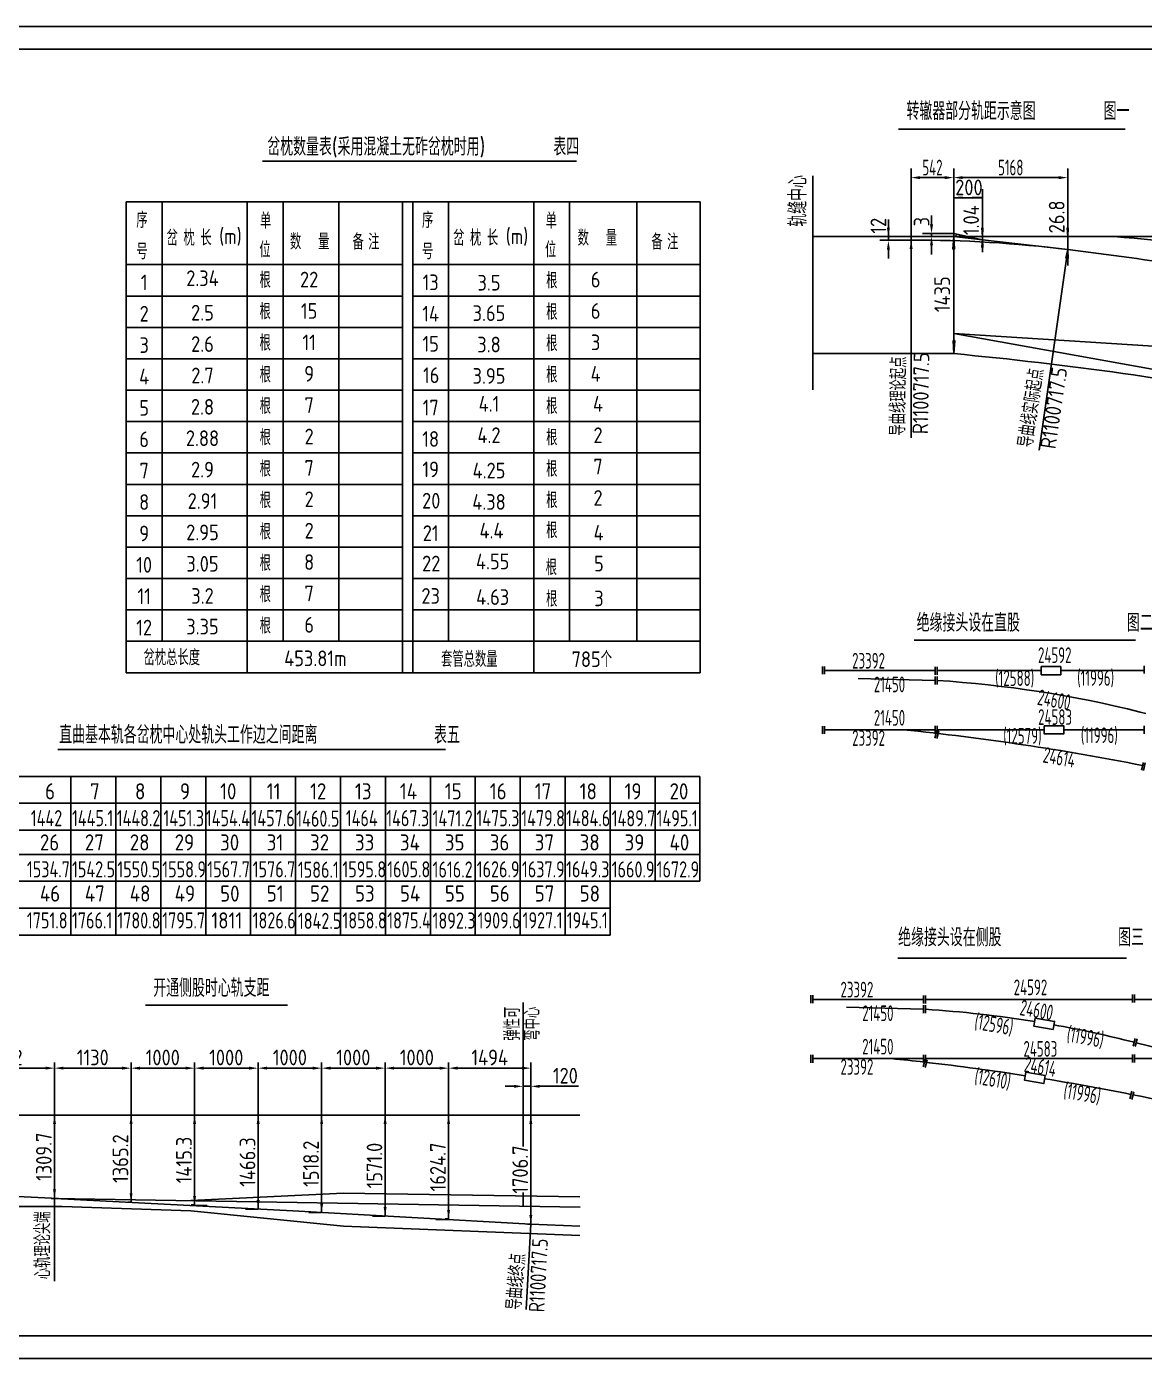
# Model space of a CAD drawing. Header units: millimetres. Extents: x 88099 to 263099, y -144739 to -10699.
# Drawn here: x 174953 to 199889, y -40399 to -10699 of the extents above; entities that cross this region are included whole.
import ezdxf
from ezdxf.enums import TextEntityAlignment as Align

# ---------------------------------------------------------------- set-up
doc = ezdxf.new("R2010")
doc.units = ezdxf.units.MM
doc.layers.get('0').update_dxf_attribs({"color": 1})
doc.layers.get('Defpoints').update_dxf_attribs({"color": 252})
for name, color, linetype in [('2', 2, 'Continuous'), ('4', 7, 'Continuous'), ('LAYER_1', 160, 'Continuous'), ('图框', 7, 'Continuous'), ('粗实线层', 1, 'Continuous'), ('细实线层', 7, 'Continuous')]:
    doc.layers.add(name, color=color, linetype=linetype)
doc.styles.add('HZ', font='gbenor.shx', dxfattribs={"width": 0.7, "bigfont": 'gbcbig.shx'})
doc.styles.get("Standard").update_dxf_attribs({"font": 'gbenor.shx', "bigfont": 'gbcbig.shx'})
doc.dimstyles.new('ISO-25', dxfattribs={"dimtxt": 3.5, "dimasz": 2, "dimexe": 0.75, "dimexo": 0, "dimtad": 1, "dimdec": 1, "dimtxsty": 'Standard', "dimcen": 2.5, "dimclrd": 2, "dimclre": 2, "dimclrt": 2, "dimadec": 0, "dimazin": 0, "dimtfac": 1, "dimtdec": 1, "dimtmove": 0, "dimatfit": 3, "dimfxl": 1, "dimarcsym": 0})
doc.dimstyles.new('P12', dxfattribs={"dimtxt": 2.5, "dimasz": 2, "dimexe": 2, "dimexo": 0, "dimgap": 0.1, "dimtad": 1, "dimdec": 1, "dimzin": 0, "dimdsep": 46, "dimtxsty": 'HZ', "dimcen": 0.1, "dimse1": 1, "dimse2": 1, "dimadec": 0, "dimazin": 0, "dimtfac": 0.72, "dimtdec": 1, "dimtix": 1, "dimtmove": 2, "dimatfit": 3, "dimfxl": 1, "dimtolj": 1, "dimtzin": 0, "dimarcsym": 0})

# ---------------------------------------------------------------- blocks, each defined once
blk = doc.blocks.new('*D5')
at = {"layer": 'Defpoints', "color": 0, "transparency": 16777216}
for p in [(195637, -14066), (195637, -15380), (194685, -15459)]:
    blk.add_point(p, dxfattribs=at)
at = {"layer": '细实线层', "color": 0, "lineweight": -2, "transparency": 16777216}
for p, q in [((194685, -15459), (194685, -13866)), ((195637, -15380), (195637, -13866)), ((194885, -14066), (195437, -14066))]:
    blk.add_line(p, q, dxfattribs=at)
at = {"layer": '细实线层', "color": 0, "transparency": 16777216}
for points in [[(194885, -14033), (194885, -14100), (194685, -14066)], [(195437, -14033), (195437, -14100), (195637, -14066)]]:
    blk.add_solid(points, dxfattribs=at)
at = {"layer": '细实线层', "color": 0, "transparency": 16777216, "insert": (195161, -13841), "char_height": 350, "attachment_point": 5, "style": 'HZ'}
blk.add_mtext('\\A1;542', dxfattribs=at)
blk = doc.blocks.new('ARROW')
for p, q in [((0, 0), (-1.2, 0.08)), ((-1.2, 0.08), (-1.2, -0.08)), ((-1.2, -0.08), (0, 0))]:
    blk.add_line(p, q)
blk = doc.blocks.new('*D65')
at = {"layer": 'Defpoints', "color": 0, "transparency": 16777216}
for p in [(198179, -14066), (198179, -14674), (195637, -15380)]:
    blk.add_point(p, dxfattribs=at)
at = {"layer": '细实线层', "color": 0, "lineweight": -2, "transparency": 16777216}
for p, q in [((195637, -15380), (195637, -13866)), ((198179, -14674), (198179, -13866)), ((195837, -14066), (197979, -14066))]:
    blk.add_line(p, q, dxfattribs=at)
at = {"layer": '细实线层', "color": 0, "transparency": 16777216}
for points in [[(195837, -14033), (195837, -14100), (195637, -14066)], [(197979, -14033), (197979, -14100), (198179, -14066)]]:
    blk.add_solid(points, dxfattribs=at)
at = {"layer": '细实线层', "color": 0, "transparency": 16777216, "insert": (196908, -13841), "char_height": 350, "attachment_point": 5, "style": 'HZ'}
blk.add_mtext('\\A1;5168', dxfattribs=at)
blk = doc.blocks.new('*D66')
at = {"layer": 'Defpoints', "color": 0, "transparency": 16777216}
for p in [(175575, -34974), (175575, -34974), (175575, -36831)]:
    blk.add_point(p, dxfattribs=at)
at = {"layer": '细实线层', "color": 7, "lineweight": -2, "transparency": 16777216}
for p, q in [((175575, -34974), (175500, -34974)), ((175575, -36631), (175575, -35174)), ((175575, -36831), (175500, -36831))]:
    blk.add_line(p, q, dxfattribs=at)
at = {"layer": '细实线层', "color": 7, "transparency": 16777216}
for points in [[(175542, -35174), (175608, -35174), (175575, -34974)], [(175542, -36631), (175608, -36631), (175575, -36831)]]:
    blk.add_solid(points, dxfattribs=at)
at = {"layer": '细实线层', "color": 7, "transparency": 16777216, "insert": (175337, -35903), "char_height": 350, "attachment_point": 5, "rotation": 90}
blk.add_mtext('1309.7', dxfattribs=at)
blk = doc.blocks.new('*D58')
at = {"layer": 'Defpoints', "color": 0, "transparency": 16777216}
for p in [(177283, -34974), (177283, -34974), (177283, -36917)]:
    blk.add_point(p, dxfattribs=at)
at = {"layer": '细实线层', "color": 7, "lineweight": -2, "transparency": 16777216}
for p, q in [((177283, -34974), (177208, -34974)), ((177283, -36717), (177283, -35174)), ((177283, -36917), (177208, -36917))]:
    blk.add_line(p, q, dxfattribs=at)
at = {"layer": '细实线层', "color": 7, "transparency": 16777216}
for points in [[(177250, -35174), (177316, -35174), (177283, -34974)], [(177250, -36717), (177316, -36717), (177283, -36917)]]:
    blk.add_solid(points, dxfattribs=at)
at = {"layer": '细实线层', "color": 7, "transparency": 16777216, "insert": (177046, -35945), "char_height": 350, "attachment_point": 5, "rotation": 90}
blk.add_mtext('1365.2', dxfattribs=at)
blk = doc.blocks.new('*D67')
at = {"layer": 'Defpoints', "color": 0, "transparency": 16777216}
for p in [(175575, -33927), (177283, -33927), (177283, -33927)]:
    blk.add_point(p, dxfattribs=at)
at = {"layer": '细实线层', "color": 7, "lineweight": -2, "transparency": 16777216}
for p, q in [((175575, -33927), (175575, -34002)), ((175775, -33927), (177083, -33927)), ((177283, -33927), (177283, -34002))]:
    blk.add_line(p, q, dxfattribs=at)
at = {"layer": '细实线层', "color": 7, "transparency": 16777216}
for points in [[(175775, -33893), (175775, -33960), (175575, -33927)], [(177083, -33893), (177083, -33960), (177283, -33927)]]:
    blk.add_solid(points, dxfattribs=at)
at = {"layer": '细实线层', "color": 7, "transparency": 16777216, "insert": (176429, -33689), "char_height": 350, "attachment_point": 5}
blk.add_mtext('1130', dxfattribs=at)
blk = doc.blocks.new('*D68')
at = {"layer": 'Defpoints', "color": 0, "transparency": 16777216}
for p in [(177283, -33927), (178699, -33927), (178699, -34850)]:
    blk.add_point(p, dxfattribs=at)
at = {"layer": '细实线层', "color": 7, "lineweight": -2, "transparency": 16777216}
for p, q in [((178699, -34850), (178699, -33852)), ((177283, -33927), (177283, -34002)), ((177483, -33927), (178499, -33927))]:
    blk.add_line(p, q, dxfattribs=at)
at = {"layer": '细实线层', "color": 7, "transparency": 16777216}
for points in [[(177483, -33893), (177483, -33960), (177283, -33927)], [(178499, -33893), (178499, -33960), (178699, -33927)]]:
    blk.add_solid(points, dxfattribs=at)
at = {"layer": '细实线层', "color": 7, "transparency": 16777216, "insert": (177991, -33689), "char_height": 350, "attachment_point": 5}
blk.add_mtext('1000', dxfattribs=at)
blk = doc.blocks.new('*D59')
at = {"layer": 'Defpoints', "color": 0, "transparency": 16777216}
for p in [(178699, -33927), (180115, -33927), (180115, -33927)]:
    blk.add_point(p, dxfattribs=at)
at = {"layer": '细实线层', "color": 7, "lineweight": -2, "transparency": 16777216}
for p, q in [((178699, -33927), (178699, -33852)), ((180115, -33927), (180115, -33852)), ((178899, -33927), (179915, -33927))]:
    blk.add_line(p, q, dxfattribs=at)
at = {"layer": '细实线层', "color": 7, "transparency": 16777216}
for points in [[(178899, -33893), (178899, -33960), (178699, -33927)], [(179915, -33893), (179915, -33960), (180115, -33927)]]:
    blk.add_solid(points, dxfattribs=at)
at = {"layer": '细实线层', "color": 7, "transparency": 16777216, "insert": (179407, -33689), "char_height": 350, "attachment_point": 5}
blk.add_mtext('1000', dxfattribs=at)
blk = doc.blocks.new('*D60')
at = {"layer": 'Defpoints', "color": 0, "transparency": 16777216}
for p in [(180118, -33927), (181534, -33927), (181534, -33927)]:
    blk.add_point(p, dxfattribs=at)
at = {"layer": '细实线层', "color": 7, "lineweight": -2, "transparency": 16777216}
for p, q in [((180118, -33927), (180118, -33852)), ((181534, -33927), (181534, -33852)), ((180318, -33927), (181334, -33927))]:
    blk.add_line(p, q, dxfattribs=at)
at = {"layer": '细实线层', "color": 7, "transparency": 16777216}
for points in [[(180318, -33893), (180318, -33960), (180118, -33927)], [(181334, -33893), (181334, -33960), (181534, -33927)]]:
    blk.add_solid(points, dxfattribs=at)
at = {"layer": '细实线层', "color": 7, "transparency": 16777216, "insert": (180826, -33689), "char_height": 350, "attachment_point": 5}
blk.add_mtext('1000', dxfattribs=at)
blk = doc.blocks.new('*D61')
at = {"layer": 'Defpoints', "color": 0, "transparency": 16777216}
for p in [(181534, -33927), (182951, -33927), (182951, -33927)]:
    blk.add_point(p, dxfattribs=at)
at = {"layer": '细实线层', "color": 7, "lineweight": -2, "transparency": 16777216}
for p, q in [((181534, -33927), (181534, -33852)), ((182951, -33927), (182951, -33852)), ((181734, -33927), (182751, -33927))]:
    blk.add_line(p, q, dxfattribs=at)
at = {"layer": '细实线层', "color": 7, "transparency": 16777216}
for points in [[(181734, -33893), (181734, -33960), (181534, -33927)], [(182751, -33893), (182751, -33960), (182951, -33927)]]:
    blk.add_solid(points, dxfattribs=at)
at = {"layer": '细实线层', "color": 7, "transparency": 16777216, "insert": (182242, -33689), "char_height": 350, "attachment_point": 5}
blk.add_mtext('1000', dxfattribs=at)
blk = doc.blocks.new('*D62')
at = {"layer": 'Defpoints', "color": 0, "transparency": 16777216}
for p in [(182951, -33927), (184367, -33927), (184367, -33927)]:
    blk.add_point(p, dxfattribs=at)
at = {"layer": '细实线层', "color": 7, "lineweight": -2, "transparency": 16777216}
for p, q in [((182951, -33927), (182951, -33852)), ((184367, -33927), (184367, -33852)), ((183151, -33927), (184167, -33927))]:
    blk.add_line(p, q, dxfattribs=at)
at = {"layer": '细实线层', "color": 7, "transparency": 16777216}
for points in [[(183151, -33893), (183151, -33960), (182951, -33927)], [(184167, -33893), (184167, -33960), (184367, -33927)]]:
    blk.add_solid(points, dxfattribs=at)
at = {"layer": '细实线层', "color": 7, "transparency": 16777216, "insert": (183659, -33689), "char_height": 350, "attachment_point": 5}
blk.add_mtext('1000', dxfattribs=at)
blk = doc.blocks.new('*D69')
at = {"layer": 'Defpoints', "color": 0, "transparency": 16777216}
for p in [(184367, -33927), (186202, -33927), (186202, -34257)]:
    blk.add_point(p, dxfattribs=at)
at = {"layer": '细实线层', "color": 7, "lineweight": -2, "transparency": 16777216}
for p, q in [((186202, -34257), (186202, -33852)), ((184367, -33927), (184367, -34002)), ((184567, -33927), (186002, -33927))]:
    blk.add_line(p, q, dxfattribs=at)
at = {"layer": '细实线层', "color": 7, "transparency": 16777216}
for points in [[(184567, -33893), (184567, -33960), (184367, -33927)], [(186002, -33893), (186002, -33960), (186202, -33927)]]:
    blk.add_solid(points, dxfattribs=at)
at = {"layer": '细实线层', "color": 7, "transparency": 16777216, "insert": (185284, -33689), "char_height": 350, "attachment_point": 5}
blk.add_mtext('1494', dxfattribs=at)
blk = doc.blocks.new('*D70')
at = {"layer": 'Defpoints', "color": 0, "transparency": 16777216}
for p in [(186027, -34332), (186202, -34332), (186027, -35656)]:
    blk.add_point(p, dxfattribs=at)
at = {"layer": '细实线层', "color": 7, "lineweight": -2, "transparency": 16777216}
for p, q in [((185827, -34332), (185627, -34332)), ((186027, -35656), (186027, -34257)), ((186027, -34332), (186202, -34332)), ((186202, -34332), (186202, -34257)), ((186402, -34332), (187268, -34332))]:
    blk.add_line(p, q, dxfattribs=at)
at = {"layer": '细实线层', "color": 7, "transparency": 16777216}
for points in [[(185827, -34299), (185827, -34366), (186027, -34332)], [(186402, -34299), (186402, -34366), (186202, -34332)]]:
    blk.add_solid(points, dxfattribs=at)
at = {"layer": '细实线层', "color": 7, "transparency": 16777216, "insert": (186972, -34095), "char_height": 350, "attachment_point": 5}
blk.add_mtext('120', dxfattribs=at)
blk = doc.blocks.new('*D71')
at = {"layer": 'Defpoints', "color": 0, "transparency": 16777216}
for p in [(178699, -34974), (178699, -34974), (178699, -36977)]:
    blk.add_point(p, dxfattribs=at)
at = {"layer": '细实线层', "color": 7, "lineweight": -2, "transparency": 16777216}
for p, q in [((178699, -34974), (178624, -34974)), ((178699, -36777), (178699, -35174)), ((178699, -36977), (178624, -36977))]:
    blk.add_line(p, q, dxfattribs=at)
at = {"layer": '细实线层', "color": 7, "transparency": 16777216}
for points in [[(178666, -35174), (178733, -35174), (178699, -34974)], [(178666, -36777), (178733, -36777), (178699, -36977)]]:
    blk.add_solid(points, dxfattribs=at)
at = {"layer": '细实线层', "color": 7, "transparency": 16777216, "insert": (178462, -35976), "char_height": 350, "attachment_point": 5, "rotation": 90}
blk.add_mtext('1415.3', dxfattribs=at)
blk = doc.blocks.new('*D72')
at = {"layer": 'Defpoints', "color": 0, "transparency": 16777216}
for p in [(180118, -34974), (180118, -34974), (180118, -37069)]:
    blk.add_point(p, dxfattribs=at)
at = {"layer": '细实线层', "color": 7, "lineweight": -2, "transparency": 16777216}
for p, q in [((180118, -34974), (180043, -34974)), ((180118, -36869), (180118, -35174)), ((180118, -37069), (180043, -37069))]:
    blk.add_line(p, q, dxfattribs=at)
at = {"layer": '细实线层', "color": 7, "transparency": 16777216}
for points in [[(180085, -35174), (180152, -35174), (180118, -34974)], [(180085, -36869), (180152, -36869), (180118, -37069)]]:
    blk.add_solid(points, dxfattribs=at)
at = {"layer": '细实线层', "color": 7, "transparency": 16777216, "insert": (179881, -36022), "char_height": 350, "attachment_point": 5, "rotation": 90}
blk.add_mtext('1466.3', dxfattribs=at)
blk = doc.blocks.new('*D73')
at = {"layer": 'Defpoints', "color": 0, "transparency": 16777216}
for p in [(181534, -34974), (181534, -34974), (181534, -37146)]:
    blk.add_point(p, dxfattribs=at)
at = {"layer": '细实线层', "color": 7, "lineweight": -2, "transparency": 16777216}
for p, q in [((181534, -34974), (181459, -34974)), ((181534, -36946), (181534, -35174)), ((181534, -37146), (181459, -37146))]:
    blk.add_line(p, q, dxfattribs=at)
at = {"layer": '细实线层', "color": 7, "transparency": 16777216}
for points in [[(181501, -35174), (181568, -35174), (181534, -34974)], [(181501, -36946), (181568, -36946), (181534, -37146)]]:
    blk.add_solid(points, dxfattribs=at)
at = {"layer": '细实线层', "color": 7, "transparency": 16777216, "insert": (181297, -36060), "char_height": 350, "attachment_point": 5, "rotation": 90}
blk.add_mtext('1518.2', dxfattribs=at)
blk = doc.blocks.new('*D74')
at = {"layer": 'Defpoints', "color": 0, "transparency": 16777216}
for p in [(182951, -34974), (182951, -34974), (182951, -37225)]:
    blk.add_point(p, dxfattribs=at)
at = {"layer": '细实线层', "color": 7, "lineweight": -2, "transparency": 16777216}
for p, q in [((182951, -34974), (182876, -34974)), ((182951, -37025), (182951, -35174)), ((182951, -37225), (182876, -37225))]:
    blk.add_line(p, q, dxfattribs=at)
at = {"layer": '细实线层', "color": 7, "transparency": 16777216}
for points in [[(182917, -35174), (182984, -35174), (182951, -34974)], [(182917, -37025), (182984, -37025), (182951, -37225)]]:
    blk.add_solid(points, dxfattribs=at)
at = {"layer": '细实线层', "color": 7, "transparency": 16777216, "insert": (182713, -36099), "char_height": 350, "attachment_point": 5, "rotation": 90}
blk.add_mtext('1571.0', dxfattribs=at)
blk = doc.blocks.new('*D75')
at = {"layer": 'Defpoints', "color": 0, "transparency": 16777216}
for p in [(184367, -34974), (184367, -34974), (184367, -37288)]:
    blk.add_point(p, dxfattribs=at)
at = {"layer": '细实线层', "color": 7, "lineweight": -2, "transparency": 16777216}
for p, q in [((184367, -34974), (184292, -34974)), ((184367, -37088), (184367, -35174)), ((184367, -37288), (184292, -37288))]:
    blk.add_line(p, q, dxfattribs=at)
at = {"layer": '细实线层', "color": 7, "transparency": 16777216}
for points in [[(184333, -35174), (184400, -35174), (184367, -34974)], [(184333, -37088), (184400, -37088), (184367, -37288)]]:
    blk.add_solid(points, dxfattribs=at)
at = {"layer": '细实线层', "color": 7, "transparency": 16777216, "insert": (184129, -36131), "char_height": 350, "attachment_point": 5, "rotation": 90}
blk.add_mtext('1624.7', dxfattribs=at)
blk = doc.blocks.new('*D76')
at = {"layer": 'Defpoints', "color": 0, "transparency": 16777216}
for p in [(186202, -34974), (186202, -34974), (186202, -37403)]:
    blk.add_point(p, dxfattribs=at)
at = {"layer": '细实线层', "color": 7, "lineweight": -2, "transparency": 16777216}
for p, q in [((186202, -34974), (186127, -34974)), ((186202, -37203), (186202, -35174)), ((186202, -37403), (186127, -37403))]:
    blk.add_line(p, q, dxfattribs=at)
at = {"layer": '细实线层', "color": 7, "transparency": 16777216}
for points in [[(186168, -35174), (186235, -35174), (186202, -34974)], [(186168, -37203), (186235, -37203), (186202, -37403)]]:
    blk.add_solid(points, dxfattribs=at)
at = {"layer": '细实线层', "color": 7, "transparency": 16777216, "insert": (185964, -36188), "char_height": 350, "attachment_point": 5, "rotation": 90}
blk.add_mtext('1706.7', dxfattribs=at)
blk = doc.blocks.new('*D77')
at = {"layer": 'Defpoints', "color": 0, "transparency": 16777216}
for p in [(175575, -33927), (173349, -36638), (175575, -36638)]:
    blk.add_point(p, dxfattribs=at)
at = {"layer": '细实线层', "color": 7, "lineweight": -2, "transparency": 16777216}
for p, q in [((173349, -36638), (173349, -33852)), ((175575, -36638), (175575, -33852)), ((173549, -33927), (175375, -33927))]:
    blk.add_line(p, q, dxfattribs=at)
at = {"layer": '细实线层', "color": 7, "transparency": 16777216}
for points in [[(173549, -33893), (173549, -33960), (173349, -33927)], [(175375, -33893), (175375, -33960), (175575, -33927)]]:
    blk.add_solid(points, dxfattribs=at)
at = {"layer": '细实线层', "color": 7, "transparency": 16777216, "insert": (174462, -33689), "char_height": 350, "attachment_point": 5}
blk.add_mtext('1442', dxfattribs=at)

msp = doc.modelspace()

# ---------------------------------------------------------------- linework, layer by layer
at = {"color": 7}
for p, q in [((192489.13, -18799.84), (192489.13, -14029.84)), ((177975.46, -24407.03), (177975.46, -14607.03)), ((179875.46, -25107.03), (179875.46, -14607.03)), ((180675.46, -24407.03), (180675.46, -14607.03)), ((181918, -24407.03), (181918, -14607.03)), ((183336, -25107.03), (183336, -14607.03)), ((183567.4, -14607.03), (183567.4, -25107.03)), ((184367.4, -24407.03), (184367.4, -14607.03)), ((186267.4, -25107.03), (186267.4, -14607.03)), ((187067.4, -24407.03), (187067.4, -14607.03)), ((188563.43, -24407.03), (188563.43, -14607.03)), ((177175.46, -16707.03), (183336, -16707.03)), ((183567.4, -16707.03), (189981.53, -16707.03)), ((177175.46, -17407.03), (183336, -17407.03)), ((183567.4, -17407.03), (189981.53, -17407.03)), ((177175.46, -18107.03), (183336, -18107.03)), ((183567.4, -18107.03), (189981.53, -18107.03)), ((177175.46, -18807.03), (183336, -18807.03)), ((183567.4, -18807.03), (189981.53, -18807.03)), ((177175.46, -19507.03), (183336, -19507.03)), ((183567.4, -19507.03), (189981.53, -19507.03)), ((177175.46, -20207.03), (183336, -20207.03)), ((183567.4, -20207.03), (189981.53, -20207.03)), ((177175.46, -20907.03), (183336, -20907.03)), ((183567.4, -20907.03), (189981.53, -20907.03)), ((177175.46, -21607.03), (183336, -21607.03)), ((183567.4, -21607.03), (189981.53, -21607.03)), ((177175.46, -22307.03), (183336, -22307.03)), ((183567.4, -22307.03), (189981.53, -22307.03)), ((177175.46, -23007.03), (183336, -23007.03)), ((183567.4, -23007.03), (189981.53, -23007.03)), ((177175.46, -23707.03), (183336, -23707.03)), ((183567.4, -23707.03), (189981.53, -23707.03))]:
    msp.add_line(p, q, dxfattribs=at)
at = {"color": 0, "linetype": 'ByBlock'}
for p, q in [((194178.21, -15459.43), (194178.21, -15001.85)), ((195140.47, -15110.82), (195140.47, -14910.82)), ((194178.21, -15401.85), (194178.21, -15470.87)), ((195637.76, -15310.82), (194940.47, -15310.82)), ((195140.47, -15310.82), (195140.47, -15379.84)), ((194685.1, -15459.43), (193987.81, -15459.43)), ((194178.21, -15670.87), (194178.21, -15870.87)), ((195140.47, -15579.84), (195140.47, -15779.84))]:
    msp.add_line(p, q, dxfattribs=at)
at = {"color": 0}
for p, q in [((195975.31, -15418.55), (196001.85, -15392.02)), ((196054.62, -15427.63), (196074.12, -15408.13)), ((196133.93, -15436.71), (196146.39, -15424.25))]:
    msp.add_line(p, q, dxfattribs=at)
at = {"color": 0, "linetype": 'ByBlock'}
for points in [[(195107.14, -15110.82), (195173.8, -15110.82), (195140.47, -15310.82)], [(194144.88, -15179.84), (194211.55, -15179.84), (194178.21, -15379.84)], [(195107.14, -15579.84), (195173.8, -15579.84), (195140.47, -15379.84)], [(194144.88, -15670.87), (194211.55, -15670.87), (194178.21, -15470.87)], [(194651.77, -15659.43), (194718.43, -15659.43), (194685.1, -15459.43)]]:
    msp.add_solid(points, dxfattribs=at)
at = {"layer": '2'}
for p, q in [((202796.73, -15379.84), (192489.13, -15379.84)), ((196274.4, -15452.8), (195637.76, -15310.82)), ((198179.84, -15671), (196274.4, -15452.8)), ((202686.47, -17989.51), (195637.17, -17541.42)), ((195637.17, -17541.42), (200059.29, -18334.61)), ((192489.13, -17989.84), (195637.64, -17989.84))]:
    msp.add_line(p, q, dxfattribs=at)
for centre, radius, start, end in [((195955.09, -56289.76), 41039.53, 80.452495, 85.44525), ((188124.6, -98541.44), 83478.25, 79.2903664, 83.0817341), ((188124.6, -98541.44), 80898.71, 79.2903664, 84.6715359)]:
    msp.add_arc(centre, radius, start, end, dxfattribs=at)
at = {"layer": '4', "color": 7}
for p, q in [((192710.78, -24966.16), (192710.78, -25142.16)), ((192754.78, -24966.16), (192754.78, -25142.16)), ((192710.78, -26297.27), (192710.78, -26473.27)), ((192754.78, -26297.27), (192754.78, -26473.27)), ((192451.16, -32299.53), (192451.16, -32475.53)), ((192495.16, -32299.53), (192495.16, -32475.53)), ((192451.16, -33630.65), (192451.16, -33806.65)), ((192495.16, -33630.65), (192495.16, -33806.65))]:
    msp.add_line(p, q, dxfattribs=at)
at = {"layer": '4', "color": 7, "linetype": 'Continuous'}
for p, q in [((195221.28, -24976.36), (195221.28, -25152.36)), ((195221.28, -25192.02), (195221.28, -25368.02)), ((195265.28, -24976.36), (195265.28, -25152.36)), ((195265.28, -25192.02), (195265.28, -25368.02)), ((199884.62, -24950.98), (199884.62, -25126.98)), ((195257.9, -26393.2), (195215.58, -26564.04)), ((195221.28, -26294.04), (195221.28, -26470.04)), ((195300.61, -26403.78), (195258.29, -26574.62)), ((195265.28, -26294.04), (195265.28, -26470.04)), ((199884.62, -26291.75), (199884.62, -26467.75)), ((199867.71, -27107.99), (199825.39, -27278.83)), ((199910.42, -27118.57), (199868.1, -27289.41)), ((194961.66, -32309.73), (194961.66, -32485.73)), ((195005.66, -32309.73), (195005.66, -32485.73)), ((199625, -32284.35), (199625, -32460.35)), ((199669, -32284.35), (199669, -32460.35)), ((194961.66, -32525.39), (194961.66, -32701.39)), ((195005.66, -32525.39), (195005.66, -32701.39)), ((199684.04, -33265.98), (199641.72, -33436.81)), ((199726.75, -33276.56), (199684.43, -33447.39)), ((194997.22, -33728.97), (194954.91, -33899.8)), ((194961.66, -33627.41), (194961.66, -33803.41)), ((195039.93, -33739.55), (194997.62, -33910.38)), ((195005.66, -33627.41), (195005.66, -33803.41)), ((199625, -33625.12), (199625, -33801.12)), ((199669, -33625.12), (199669, -33801.12)), ((199608.09, -34441.36), (199565.77, -34612.2)), ((199650.8, -34451.94), (199608.48, -34622.78))]:
    msp.add_line(p, q, dxfattribs=at)
at = {"layer": 'LAYER_1', "color": 3}
for p, q in [((186027.06, -35507.86), (186027.06, -32461.19)), ((175574.99, -36904.24), (175574.99, -33799.07)), ((175574.99, -35900.92), (175574.99, -33799.07)), ((177283.15, -36904.24), (177283.15, -33799.07)), ((177283.15, -35011.93), (177283.15, -33799.07)), ((178699.19, -35900.92), (178699.19, -33799.07)), ((178699.19, -36977.26), (178699.19, -33799.07)), ((180118.43, -37053.46), (180118.43, -33799.07)), ((180118.43, -34973.82), (180118.43, -33799.07)), ((181534.47, -35900.92), (181534.47, -33799.07)), ((181534.47, -37129.66), (181534.47, -33799.07)), ((182950.5, -37209.03), (182950.5, -33799.07)), ((182950.5, -34973.82), (182950.5, -33799.07)), ((184366.54, -34973.82), (184366.54, -33799.07)), ((184366.54, -37288.41), (184366.54, -33799.07)), ((186201.68, -37409.07), (186201.68, -33799.07)), ((186027.06, -35670.75), (186027.06, -34332.49)), ((186201.68, -37409.07), (186201.68, -34332.49)), ((175574.99, -38675.86), (175574.99, -34973.82)), ((178699.19, -34973.82), (178981.75, -34973.82)), ((180118.43, -34973.82), (180401, -34973.82)), ((181534.47, -34973.82), (181251.9, -34973.82)), ((182950.5, -34973.82), (182667.94, -34973.82)), ((184366.54, -34973.82), (184083.98, -34973.82)), ((186201.68, -34973.82), (185919.11, -34973.82)), ((175574.99, -36548.63), (175574.99, -35256.41)), ((177283.15, -36634.36), (177283.15, -35256.41)), ((178699.19, -36710.56), (178699.19, -35256.41)), ((180118.43, -36783.58), (180118.43, -35256.41)), ((181534.47, -36862.95), (181534.47, -35256.41)), ((182950.5, -36939.15), (182950.5, -35256.41)), ((184366.54, -37021.7), (184366.54, -35256.41)), ((186201.68, -37126.48), (186201.68, -35256.41)), ((186027.06, -37005.84), (186027.06, -36697.04)), ((186027.06, -37009.02), (186027.06, -36717.93)), ((178699.19, -36993.13), (178981.75, -36993.13)), ((180118.43, -37069.32), (179832.66, -37069.32)), ((181534.47, -37145.52), (181251.9, -37145.52)), ((182950.5, -37224.9), (182667.94, -37224.9)), ((184366.54, -37304.27), (184083.98, -37304.27)), ((186201.68, -37409.05), (186095.96, -39312.08))]:
    msp.add_line(p, q, dxfattribs=at)
at = {"layer": '粗实线层'}
for p, q in [((262598.58, -11199.02), (90598.58, -11199.02)), ((194400.25, -12981.96), (199463.87, -12981.96)), ((180215.53, -13699.4), (187223.49, -13699.4)), ((177175.46, -14607.03), (177175.46, -25107.03)), ((189981.53, -14607.03), (177175.46, -14607.03)), ((189981.53, -25107.03), (189981.53, -14607.03)), ((177175.46, -16007.03), (183336, -16007.03)), ((183567.4, -16007.03), (189981.53, -16007.03)), ((177175.46, -24407.03), (189981.53, -24407.03)), ((194751.22, -24379), (199692.78, -24379)), ((177175.46, -25107.03), (189981.53, -25107.03)), ((192754.78, -25060.02), (195221.28, -25060.02)), ((193501.37, -25236.02), (195217.37, -25280.02)), ((195265.28, -25060.02), (197588.76, -25060.02)), ((198024.51, -25060.02), (199884.62, -25060.02)), ((199793.37, -25984.02), (199922.91, -26016.38)), ((192754.78, -26380.02), (195221.28, -26380.02)), ((195265.28, -26380.02), (197655.83, -26380.02)), ((198091.58, -26380.02), (199884.62, -26380.02)), ((175647.93, -26822.69), (184300.44, -26822.69)), ((168362.34, -27418.72), (189975.26, -27418.72)), ((189975.26, -27418.72), (189975.26, -29758.72)), ((168362.34, -28618.72), (189975.26, -28618.72)), ((168362.34, -29758.72), (189975.26, -29758.72)), ((187970.25, -29758.72), (187970.25, -30958.72)), ((168362.34, -30958.72), (187970.25, -30958.72)), ((194392.02, -31471.94), (199487.59, -31471.94)), ((177607.26, -32523.3), (180774.42, -32523.3)), ((192495.16, -32393.39), (194961.66, -32393.39)), ((193241.75, -32569.39), (194957.75, -32613.39)), ((195005.66, -32393.39), (199625, -32393.39)), ((199669, -32393.39), (202568.82, -32393.39)), ((199533.75, -33317.39), (199663.29, -33349.75)), ((199705.98, -33360.41), (200766.86, -33625.39)), ((192495.16, -33713.39), (194961.66, -33713.39)), ((195005.66, -33713.39), (199625, -33713.39)), ((199669, -33713.39), (200756.04, -33713.39)), ((172863.52, -34973.82), (187297.06, -34973.82)), ((175971.86, -36850.27), (172863.52, -36701.03)), ((172863.52, -37009.02), (175749.6, -37009.02)), ((175574.99, -36831.2), (187303.42, -37024.88)), ((178619.81, -37107.44), (175749.6, -37009.02)), ((187297.06, -37447.16), (186201.68, -37402.71)), ((90598.58, -39899.02), (213698.58, -39899.02)), ((195698.58, -39899.02), (262598.58, -39899.02))]:
    msp.add_line(p, q, dxfattribs=at)
for points in [[(187297.06, -36793.11), (182020.23, -36716.92), (178619.81, -36878.82)], [(186201.68, -37409.05), (180893.11, -37110.61), (175584.49, -36831.2)], [(178619.81, -37107.44), (182020.23, -37447.16), (187297.06, -37659.88)]]:
    msp.add_lwpolyline(points, dxfattribs=at)
for centre, radius, start, end in [((193655.37, -50558.02), 25328.97, 75.975826, 86.364684), ((188868.38, -82397.92), 56301.07, 78.751953, 84.251117), ((193395.75, -57891.39), 25328.97, 80.806187, 86.364684), ((193395.75, -57891.39), 25328.97, 75.975826, 79.820489), ((188608.76, -89731.29), 56301.07, 83.500648, 84.251117), ((188608.76, -89731.29), 56301.07, 81.189051, 83.455496), ((188608.76, -89731.29), 56301.07, 78.751953, 80.745572), ((188608.76, -89731.29), 56301.07, 75.898965, 78.707128)]:
    msp.add_arc(centre, radius, start, end, dxfattribs=at)
at = {"layer": '细实线层'}
for p, q in [((88098.58, -10699.02), (263098.58, -10699.02)), ((196278.09, -14513.66), (195640.06, -14513.66)), ((196275.46, -15379.86), (196278.5, -14321.73)), ((198178.72, -16026.18), (198178.72, -14674.44)), ((196275.32, -15725.29), (196275.32, -14967.87)), ((196274.4, -15452.8), (195637.3, -15379.84)), ((195637.3, -15379.84), (195637.49, -17989.84)), ((195637.58, -15314.9), (195640.94, -15311.53)), ((195661.02, -15379.84), (195713.21, -15327.65)), ((195737.89, -15391.36), (195785.48, -15343.77)), ((195817.2, -15400.44), (195857.76, -15359.88)), ((195896.5, -15409.52), (195930.03, -15376)), ((196213.23, -15445.79), (196218.66, -15440.37)), ((196274.4, -15539.98), (196274.4, -15203.29)), ((198178.72, -15672.08), (198178.72, -15335.39)), ((194685.1, -15459.43), (194685.1, -19869.14)), ((198179.84, -15671), (197543.59, -20143.4)), ((175940.16, -27418.72), (175940.16, -30958.72)), ((176942.67, -27418.72), (176942.67, -30958.72)), ((177945.17, -27418.72), (177945.17, -30958.72)), ((178947.68, -27418.72), (178947.68, -30958.72)), ((179950.19, -27418.72), (179950.19, -30958.72)), ((180952.7, -27418.72), (180952.7, -30958.72)), ((181955.2, -27418.72), (181955.2, -30958.72)), ((182957.71, -27418.72), (182957.71, -30958.72)), ((183960.22, -27418.72), (183960.22, -30958.72)), ((184962.73, -27418.72), (184962.73, -30958.72)), ((185965.23, -27418.72), (185965.23, -30958.72)), ((186967.74, -27418.72), (186967.74, -30958.72)), ((187970.25, -27418.72), (187970.25, -29758.72)), ((188972.76, -27418.72), (188972.76, -29758.72)), ((168362.34, -28018.72), (189975.26, -28018.72)), ((168362.34, -29158.72), (189975.26, -29158.72)), ((168362.34, -30358.72), (187970.25, -30358.72)), ((88098.58, -40399.02), (263098.58, -40399.02))]:
    msp.add_line(p, q, dxfattribs=at)
at = {"layer": '细实线层', "color": 6}
for points in [[(197588.76, -24971.22), (198024.51, -24971.22), (198024.51, -25153.03), (197588.76, -25153.03)], [(197655.83, -26291.96), (198091.58, -26291.96), (198091.58, -26473.77), (197655.83, -26473.77)], [(197455.78, -32811.5), (197885.24, -32885.23), (197854.48, -33064.42), (197425.02, -32990.68)], [(197245.85, -34017.83), (197675.31, -34091.57), (197644.55, -34270.75), (197215.08, -34197.01)]]:
    msp.add_lwpolyline(points, close=True, dxfattribs=at)
at = {"layer": '细实线层'}
msp.add_arc((194773.7, -42881.23), 27421.94, 82.863846, 90.185121, dxfattribs=at)
msp.add_point((195637.76, -15310.82), dxfattribs=at)

# ---------------------------------------------------------------- block references
for p, xscale, yscale, zscale, rotation in [((195640.06, -14513.66), 162, 162, 162, 180), ((195637.3, -15379.84), 237.3774943735916, 237.3774943735916, 237.3774943735916, 90), ((196274.31, -15427.74), -162, 162, 162, 270), ((196275.32, -15379.84), 162, 162, 162, 270), ((198178.72, -15379.84), 162, 162, 162, 270), ((198180.26, -15671.71), -162.000000000037, 162, 162, 261.6423839365644), ((198178.63, -15677.63), -162, 162, 162, 270), ((195639.95, -17990.81), 243, 243, 243, 270)]:
    msp.add_blockref('ARROW', p, dxfattribs=dict(at, xscale=xscale, yscale=yscale, zscale=zscale, rotation=rotation))
at = {"layer": '细实线层', "xscale": 162, "yscale": 162, "zscale": 162}
msp.add_blockref('ARROW', (196248.97, -14512.17), dxfattribs=at)

# ---------------------------------------------------------------- texts
at = {"color": 7}
msp.add_text('转辙器部分轨距示意图       图一', height=400, dxfattribs=at).set_placement((194581.98, -12783.65))
at = {"color": 7, "style": 'HZ'}
for s, p in [('岔枕数量表(采用混凝土无砟岔枕时用)       表四', (180323.16, -13577.63)), ('绝缘接头设在直股           图二', (194808.76, -24193.73)), ('直曲基本轨各岔枕中心处轨头工作边之间距离            表五', (175679.79, -26691.79)), ('绝缘接头设在侧股            图三', (194396.66, -31209.68))]:
    msp.add_text(s, height=400, dxfattribs=at).set_placement(p)
msp.add_text('轨缝中心', height=400, rotation=90, dxfattribs=at).set_placement((192357.93, -14584.34), align=Align.CENTER)
at = {"color": 3, "style": 'HZ'}
msp.add_text('开通侧股时心轨支距        ', height=400, dxfattribs=at).set_placement((177777.94, -32338.03))
for s, rotation, p in [('弹性可', 90, (185962.44, -33314.13)), ('弯中心', 90, (186400.21, -33314.13)), ('心轨理论尖端', 90, (175485.15, -38633.97)), ('导曲线终点', 85.087201, (185990.73, -39328.22))]:
    msp.add_text(s, height=350, rotation=rotation, dxfattribs=at).set_placement(p)
at = {"color": 3, "style": 'HZ', "width": 0.9}
msp.add_text('R1100717.5', height=350, rotation=87.070687, dxfattribs=at).set_placement((186502.74, -39376.03))
at = {"layer": '4', "color": 7, "style": 'HZ', "width": 0.7}
for s, p in [('24592', (197515.69, -24890.73)), ('23392', (193369.37, -25016.02)), ('21450', (193853.37, -25544.02)), ('(12588)', (196561.49, -25403.45)), ('(11996)', (198390.56, -25398.82)), ('21450', (193853.37, -26288.5)), ('24583', (197519.08, -26271.24)), ('23392', (193369.37, -26739.06)), ('(12579)', (196741.8, -26692.42)), ('(11996)', (198472.26, -26678.44)), ('23392', (193109.75, -32349.39)), ('24592', (196974.26, -32299.36)), ('21450', (193593.75, -32877.39)), ('21450', (193593.75, -33621.87)), ('24583', (197190.91, -33671.6)), ('23392', (193109.75, -34072.43))]:
    msp.add_text(s, height=350, dxfattribs=at).set_placement(p)
for s, p in [('24600', (197484.56, -25820.44)), ('24614', (197610.25, -27106.35)), ('24600', (197092.33, -32741.23)), ('(12596)', (196080.75, -33049.22)), ('(11996)', (198138.35, -33333.34)), ('24614', (197189.3, -34002.48)), ('(12610)', (196082.55, -34269.16)), ('(11996)', (198068.27, -34589.37))]:
    msp.add_text(s, height=350, rotation=350, dxfattribs=at).set_placement(p)
at = {"layer": '图框'}
for s, p in [('序', (177400.46, -15187.03)), ('单', (180158.01, -15203.87)), ('序', (183773.84, -15187.03)), ('单', (186531.39, -15203.87)), ('岔', (178076.08, -15584.96)), ('枕', (178452.4, -15584.96)), ('长', (178828.72, -15584.96)), ('(m)', (179248.72, -15549.96)), ('数', (180828.58, -15669.16)), ('量', (181456.98, -15669.16)), ('备', (182223.23, -15673.79)), ('注', (182573.83, -15673.79)), ('岔', (184468.02, -15584.96)), ('枕', (184844.34, -15584.96)), ('长', (185220.66, -15584.96)), ('(m)', (185640.66, -15549.96)), ('数', (187244.99, -15585.34)), ('量', (187873.39, -15585.34)), ('备', (188890.54, -15673.79)), ('注', (189241.14, -15673.79)), ('号', (177400.46, -15887.03)), ('位', (180145, -15848.38)), ('号', (183773.84, -15887.03)), ('位', (186518.38, -15848.38)), ('根', (180148.96, -16526.7)), ('根', (186543.37, -16537.51)), ('根', (180148.96, -17226.7)), ('根', (186543.37, -17237.51)), ('根', (180148.96, -17926.7)), ('根', (180151.43, -18637.51)), ('根', (186543.37, -18637.51)), ('根', (180151.43, -19337.51)), ('根', (186543.37, -19337.51)), ('根', (180151.43, -20737.51)), ('根', (186543.37, -20737.51)), ('根', (186543.37, -21437.51)), ('根', (186543.37, -22108.12)), ('根', (180151.43, -22837.51)), ('根', (186531.4, -22932.87)), ('根', (180151.43, -23537.51)), ('根', (186540.91, -23637.07)), ('根', (180151.43, -24237.51))]:
    msp.add_text(s, height=350, dxfattribs=at).set_placement(p)
for s, p in [('1', (177575.46, -16577.03)), ('22', (181255.81, -16515.37)), ('13', (183967.4, -16577.03)), ('3.5', (185268.22, -16585.74)), ('6', (187647.75, -16515.37)), ('2', (177575.46, -17277.03)), ('2.5', (178876.28, -17253.6)), ('14', (183967.4, -17277.03)), ('3.65', (185268.22, -17264.13)), ('6', (187647.75, -17215.37)), ('3', (177575.46, -17977.03)), ('2.6', (178876.28, -17953.6)), ('15', (183967.4, -17947.64)), ('4', (177575.46, -18677.03)), ('2.7', (178876.28, -18653.6)), ('9', (181255.81, -18615.37)), ('16', (183979.38, -18647.64)), ('3.95', (185268.22, -18664.13)), ('2.8', (178876.28, -19353.6)), ('7', (181255.81, -19315.37)), ('4.1', (185268.22, -19285.37)), ('5', (177575.46, -19377.03)), ('17', (183967.4, -19370.43)), ('6', (177575.46, -20077.03)), ('18', (183967.4, -20070.43)), ('7', (177575.46, -20777.03)), ('2.9', (178876.28, -20753.6)), ('7', (181255.81, -20715.37)), ('19', (183967.4, -20747.64)), ('4.25', (185268.22, -20774.4)), ('7', (187700.49, -20685.98)), ('2', (187700.49, -21385.98)), ('8', (177575.46, -21477.03)), ('20', (183979.38, -21447.64)), ('4.38', (185268.22, -21474.4)), ('9', (177575.46, -22177.03)), ('21', (183967.4, -22170.43)), ('4.4', (185323.62, -22113.18)), ('4', (187712.68, -22160.25)), ('10', (177575.46, -22877.03)), ('3.05', (178876.28, -22853.6)), ('8', (181255.81, -22815.37)), ('22', (183979.38, -22847.64)), ('4.55', (185350.13, -22801.75)), ('5', (187720.71, -22848.83)), ('7', (181255.81, -23515.37)), ('11', (177575.46, -23577.03)), ('3.2', (178876.28, -23570.66)), ('23', (183967.4, -23570.43)), ('4.63', (185350.13, -23595.73)), ('3', (187721.93, -23625.73)), ('12', (177575.46, -24277.03)), ('3.35', (178876.28, -24253.6)), ('6', (181255.81, -24215.37))]:
    msp.add_text(s, height=350, dxfattribs=at).set_placement(p, align=Align.CENTER)
at = {"layer": '图框', "color": 3}
for s, p in [('2.34', (178876.28, -16485.37)), ('15', (181255.81, -17215.37)), ('11', (181255.81, -17915.37)), ('3.8', (185268.22, -17964.13)), ('3', (187647.75, -17915.37)), ('4', (187647.75, -18615.37)), ('4', (187700.49, -19285.98)), ('2.88', (178876.28, -20053.6)), ('2', (181255.81, -20015.37)), ('4.2', (185268.22, -19985.37)), ('2', (187700.49, -19985.98)), ('2', (181255.81, -21415.37)), ('2.91', (178876.28, -21453.6)), ('2.95', (178876.28, -22153.6)), ('2', (181255.81, -22115.37))]:
    msp.add_text(s, height=350, dxfattribs=at).set_placement(p, align=Align.CENTER)
for p in [(186543.37, -17937.51), (180151.43, -20037.51), (186543.37, -20037.51), (180151.43, -21437.51), (180151.43, -22137.51)]:
    msp.add_text('根', height=350, dxfattribs=at).set_placement(p)
at = {"layer": '细实线层'}
msp.add_text('200', height=350, dxfattribs=at).set_placement((195974.77, -14460.26), align=Align.CENTER)
for s, p in [('1.04', (196199.96, -15016.33)), ('26.8', (198107.65, -14942.06)), ('1435', (195553.31, -16667.54))]:
    msp.add_text(s, height=350, rotation=90, dxfattribs=at).set_placement(p, align=Align.CENTER)
for s, p in [('12', (193955.96, -15139.05)), ('3', (194918.22, -15048.02))]:
    msp.add_text(s, height=350, rotation=90, dxfattribs=at).set_placement(p, align=Align.MIDDLE_CENTER)
at = {"layer": '细实线层', "style": 'HZ'}
for s, rotation, p in [('导曲线理论起点', 89.052016, (194556.9, -19823.51)), ('R1100717.5', 89.052016, (195063.71, -19791.22)), ('导曲线实际起点', 81.576828, (197400.3, -20097.47)), ('R1100717.5', 81.576828, (197907, -20131.39))]:
    msp.add_text(s, height=350, rotation=rotation, dxfattribs=at).set_placement(p)
at = {"layer": '细实线层'}
for s, p in [('岔枕总长度', (177562.79, -24943.34)), ('套管总数量', (184199.12, -24980.48)), ('785个', (187110.18, -24981.11))]:
    msp.add_text(s, height=350, dxfattribs=at).set_placement(p)
at = {"layer": '细实线层', "color": 3}
msp.add_text('453.81m', height=350, dxfattribs=at).set_placement((180698.39, -24962.22))
at = {"layer": '细实线层', "style": 'HZ'}
for s, p in [('6', (175365.88, -27932.69)), ('7', (176368.38, -27932.69)), ('8', (177370.89, -27932.69)), ('9', (178373.4, -27932.69)), ('10', (179269.63, -27932.69)), ('11', (180309.98, -27932.69)), ('12', (181275.64, -27932.69)), ('13', (182278.15, -27932.69)), ('14', (183280.66, -27932.69)), ('15', (184283.17, -27932.69)), ('16', (185285.67, -27932.69)), ('17', (186288.18, -27932.69)), ('18', (187290.69, -27932.69)), ('19', (188293.2, -27932.69)), ('20', (189295.7, -27932.69)), ('26', (175248.89, -29072.69)), ('27', (176251.4, -29072.69)), ('28', (177253.91, -29072.69)), ('29', (178256.42, -29072.69)), ('30', (179269.63, -29072.69)), ('31', (180309.98, -29072.69)), ('32', (181275.64, -29072.69)), ('33', (182278.15, -29072.69)), ('34', (183280.66, -29072.69)), ('35', (184283.17, -29072.69)), ('36', (185285.67, -29072.69)), ('37', (186288.18, -29072.69)), ('38', (187290.69, -29072.69)), ('39', (188293.2, -29072.69)), ('40', (189295.7, -29072.69)), ('46', (175248.89, -30212.69)), ('47', (176251.4, -30212.69)), ('48', (177253.91, -30212.69)), ('49', (178256.42, -30212.69)), ('50', (179269.63, -30212.69)), ('51', (180309.98, -30212.69)), ('52', (181275.64, -30212.69)), ('53', (182278.15, -30212.69)), ('54', (183280.66, -30212.69)), ('55', (184283.17, -30212.69)), ('56', (185285.67, -30212.69)), ('57', (186288.18, -30212.69)), ('58', (187290.69, -30212.69)), ('1811', (179073.16, -30812.01))]:
    msp.add_text(s, height=360, dxfattribs=at).set_placement(p)
at = {"layer": '细实线层', "style": 'HZ', "width": 0.85}
for s, p in [('1442', (175046.42, -28532.01)), ('1445.1', (175965.82, -28532.01)), ('1448.2', (176963.06, -28532.01)), ('1451.3', (178004.7, -28532.01)), ('1454.4', (178950.88, -28532.01)), ('1457.6', (179970.4, -28532.01)), ('1460.5', (180968.66, -28542.07)), ('1464', (182073.64, -28532.01)), ('1467.3', (182975.59, -28532.01)), ('1471.2', (184010.42, -28536.22)), ('1475.3', (184987.61, -28532.01)), ('1479.8', (185988.85, -28532.01)), ('1484.6', (186987.76, -28532.01)), ('1489.7', (188005.46, -28534.62)), ('1495.1', (189007.97, -28534.62)), ('1534.7', (174959.11, -29672.01)), ('1542.5', (175965.82, -29672.01)), ('1550.5', (176977.09, -29672.01)), ('1558.9', (177979.81, -29672.01)), ('1567.7', (178984.06, -29672.01)), ('1576.7', (179996.14, -29672.01)), ('1586.1', (181004.53, -29682.07)), ('1595.8', (181998.45, -29672.01)), ('1605.8', (182997.49, -29672.01)), ('1616.2', (184010.42, -29676.22)), ('1626.9', (184994.08, -29672.01)), ('1637.9', (186003.19, -29672.01)), ('1649.3', (186987.76, -29672.01)), ('1660.9', (188005.46, -29674.62)), ('1672.9', (189007.97, -29674.62)), ('1751.8', (174959.11, -30812.01)), ('1766.1', (175965.82, -30812.01)), ('1780.8', (176977.09, -30812.01)), ('1795.7', (177979.81, -30812.01)), ('1826.6', (179996.14, -30812.01)), ('1842.5', (181004.53, -30822.07)), ('1858.8', (181998.45, -30812.01)), ('1875.4', (182997.49, -30812.01)), ('1892.3', (184010.42, -30816.22)), ('1909.6', (185014.94, -30812.01)), ('1927.1', (186018.53, -30808.94)), ('1945.1', (187003.09, -30808.94))]:
    msp.add_text(s, height=360, dxfattribs=at).set_placement(p)

# ---------------------------------------------------------------- dimensions: what is measured, and where the dimension line sits
at = {"layer": '细实线层'}
for base, p1, p2, text, picture, middle in [((195637.3, -14066.35), (194685.1, -15459.43), (195637.3, -15379.84), '542', '*D5', (195161.2, -13841.35)), ((198178.72, -14066.35), (195637.3, -15379.84), (198178.72, -14674.44), '5168', '*D65', (196908.01, -13841.35))]:
    dim = msp.add_linear_dim(base=base, p1=p1, p2=p2, text=text, dimstyle='P12', override={"dimscale": 100, "dimtxt": 3.5, "dimgap": 0.5, "dimse1": 0, "dimse2": 0}, dxfattribs=at)
    dim.commit()
    dim.dimension.update_dxf_attribs({"geometry": picture, "text_midpoint": middle})
at = {"layer": '细实线层', "color": 3}
for base, p1, p2, text, picture, middle in [((175574.99, -33926.79), (173349.28, -36638.26), (175574.99, -36638.26), '1442', '*D77', (174462.13, -33926.79)), ((186027.06, -34332.49), (186201.68, -34332.49), (186027.06, -35655.55), '120', '*D70', (186972.39, -34332.49))]:
    dim = msp.add_linear_dim(base=base, p1=p1, p2=p2, text=text, dimstyle='ISO-25', override={"dimscale": 100, "dimclrd": 7, "dimclre": 7, "dimclrt": 7}, dxfattribs=at)
    dim.commit()
    dim.dimension.update_dxf_attribs({"geometry": picture, "text_midpoint": middle, "dimtype": 160})
for base, p1, p2, text, picture, middle in [((177283.15, -33926.79), (175574.99, -33926.79), (177283.15, -33926.79), '1130', '*D67', (176429.07, -33689.29)), ((178699.19, -33926.79), (177283.15, -33926.79), (178699.19, -34850), '1000', '*D68', (177991.17, -33689.29)), ((180115.23, -33926.79), (178699.19, -33926.79), (180115.23, -33926.79), '1000', '*D59', (179407.21, -33689.29)), ((181534.47, -33926.79), (180118.43, -33926.79), (181534.47, -33926.79), '1000', '*D60', (180826.45, -33689.29)), ((182950.5, -33926.79), (181534.47, -33926.79), (182950.5, -33926.79), '1000', '*D61', (182242.49, -33689.29)), ((184366.54, -33926.79), (182950.5, -33926.79), (184366.54, -33926.79), '1000', '*D62', (183658.52, -33689.29)), ((186201.68, -33926.79), (184366.54, -33926.79), (186201.68, -34257.49), '1494', '*D69', (185284.11, -33689.29))]:
    dim = msp.add_linear_dim(base=base, p1=p1, p2=p2, text=text, dimstyle='ISO-25', override={"dimscale": 100, "dimclrd": 7, "dimclre": 7, "dimclrt": 7}, dxfattribs=at)
    dim.commit()
    dim.dimension.update_dxf_attribs({"geometry": picture, "text_midpoint": middle})
for base, p1, p2, text, picture, middle in [((175574.99, -34973.82), (175574.99, -36831.21), (175574.99, -34973.82), '1309.7', '*D66', (175337.49, -35902.52)), ((177283.15, -34973.82), (177283.15, -36916.93), (177283.15, -34973.82), '1365.2', '*D58', (177045.65, -35945.38)), ((178699.19, -34973.82), (178699.19, -36977.26), (178699.19, -34973.82), '1415.3', '*D71', (178461.69, -35975.54)), ((180118.43, -34973.82), (180118.43, -37069.32), (180118.43, -34973.82), '1466.3', '*D72', (179880.93, -36021.57)), ((181534.47, -34973.82), (181534.47, -37145.52), (181534.47, -34973.82), '1518.2', '*D73', (181296.97, -36059.67)), ((182950.5, -34973.82), (182950.5, -37224.9), (182950.5, -34973.82), '1571.0', '*D74', (182713, -36099.36)), ((184366.54, -34973.82), (184366.54, -37288.41), (184366.54, -34973.82), '1624.7', '*D75', (184129.04, -36131.11)), ((186201.68, -34973.82), (186201.68, -37402.71), (186201.68, -34973.82), '1706.7', '*D76', (185964.18, -36188.27))]:
    dim = msp.add_linear_dim(base=base, p1=p1, p2=p2, angle=90, text=text, dimstyle='ISO-25', override={"dimscale": 100, "dimclrd": 7, "dimclre": 7, "dimclrt": 7}, dxfattribs=at)
    dim.commit()
    dim.dimension.update_dxf_attribs({"geometry": picture, "text_midpoint": middle})

doc.saveas('drawing.dxf')
